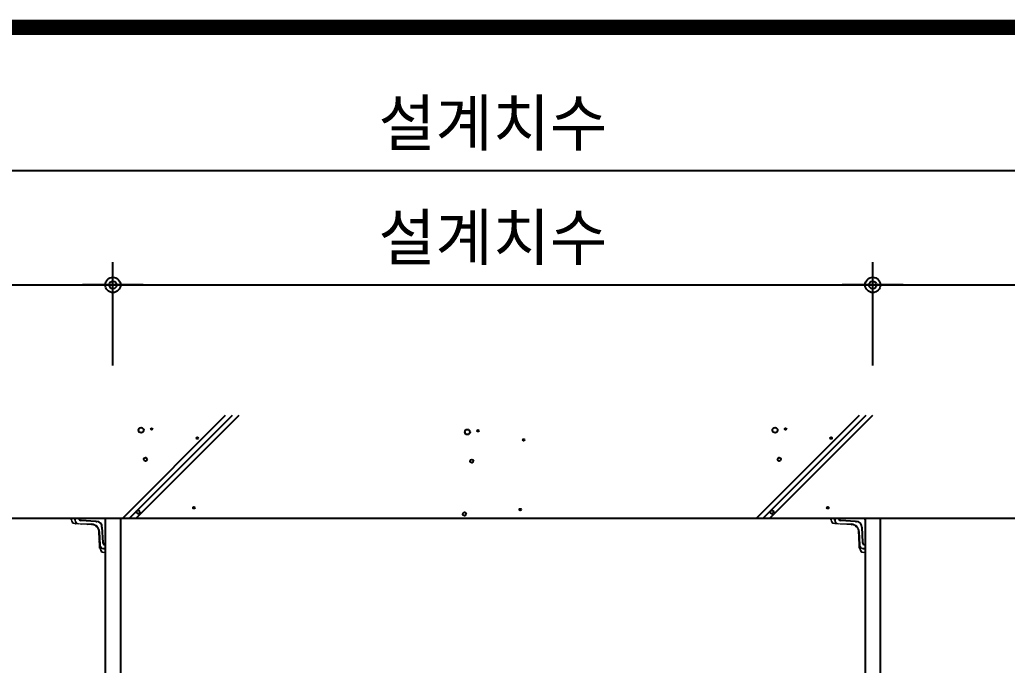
# Model space of a CAD drawing. Extents: x -256 to 8104, y -176 to 5714.
# Drawn here: x 3159 to 3809, y 3604 to 4029 of the extents above; entities that cross this region are included whole.
import ezdxf

# ---------------------------------------------------------------- set-up
doc = ezdxf.new("R2010")
doc.units = 0
doc.header["$LTSCALE"] = 30
doc.layers.get('0').update_dxf_attribs({"linetype": 'CONTINUOUS'})
doc.layers.get('DEFPOINTS').update_dxf_attribs({"linetype": 'CONTINUOUS'})
for name, color, linetype in [('0_toilet', 6, 'CONTINUOUS'), ('DIM', 7, 'CONTINUOUS'), ('경첩', 4, 'CONTINUOUS'), ('해치', 8, 'CONTINUOUS')]:
    doc.layers.add(name, color=color, linetype=linetype)
doc.styles.add('돋움', font='malgun.ttf')
doc.dimstyles.new('10', dxfattribs={"dimscale": 10, "dimtxt": 3, "dimasz": 1, "dimexe": 1.5, "dimexo": 2, "dimgap": 1, "dimtad": 1, "dimdec": 0, "dimlunit": 6, "dimtxsty": '돋움', "dimblk": 'DIMDOT', "dimcen": -1, "dimdle": 1.5, "dimclrt": 3, "dimazin": 3, "dimtfac": 1, "dimtdec": 0, "dimtix": 1, "dimtmove": 2, "dimatfit": 3, "dimldrblk": 'DIMDOT', "dimarcsym": 0})

# ---------------------------------------------------------------- blocks, each defined once
blk = doc.blocks.new('DIMDOT')
at = {"linetype": 'Continuous'}
blk.add_line((-2, 0), (2, 0), dxfattribs=at)
for radius in [0.5, 0.25]:
    blk.add_circle((0, 0), radius, dxfattribs=at)
blk = doc.blocks.new('*D589')
at = {"layer": 'DEFPOINTS', "color": 0}
for p in [(22408.8, -3018.28), (21908.8, -3091.41), (22408.8, -3091.41)]:
    blk.add_point(p, dxfattribs=at)
at = {"layer": 'DIM', "color": 0, "lineweight": -2, "ltscale": 10}
for p, q in [((21908.8, -3071.41), (21908.8, -3003.28)), ((22408.8, -3071.41), (22408.8, -3003.28)), ((21918.8, -3018.28), (22398.8, -3018.28))]:
    blk.add_line(p, q, dxfattribs=at)
at = {"layer": 'DIM', "color": 0, "lineweight": -2, "xscale": 10, "yscale": 10, "zscale": 10, "rotation": 180}
blk.add_blockref('DIMDOT', (21908.8, -3018.28), dxfattribs=at)
at = {"layer": 'DIM', "color": 0, "lineweight": -2, "xscale": 10, "yscale": 10, "zscale": 10}
blk.add_blockref('DIMDOT', (22408.8, -3018.28), dxfattribs=at)
at = {"layer": 'DIM', "color": 3, "insert": (22158.8, -2988.62), "char_height": 30, "attachment_point": 5, "style": '돋움'}
blk.add_mtext('설계치수', dxfattribs=at)
blk = doc.blocks.new('*D590')
at = {"layer": 'DEFPOINTS', "color": 0}
for p in [(22408.8, -2942.95), (20908.8, -3091.41), (22408.8, -3091.41)]:
    blk.add_point(p, dxfattribs=at)
at = {"layer": 'DIM', "color": 0, "lineweight": -2, "ltscale": 10}
for p, q in [((20908.8, -3071.41), (20908.8, -2927.95)), ((22408.8, -3071.41), (22408.8, -2927.95)), ((20918.8, -2942.95), (22398.8, -2942.95))]:
    blk.add_line(p, q, dxfattribs=at)
at = {"layer": 'DIM', "color": 0, "lineweight": -2, "xscale": 10, "yscale": 10, "zscale": 10, "rotation": 180}
blk.add_blockref('DIMDOT', (20908.8, -2942.95), dxfattribs=at)
at = {"layer": 'DIM', "color": 0, "lineweight": -2, "xscale": 10, "yscale": 10, "zscale": 10}
blk.add_blockref('DIMDOT', (22408.8, -2942.95), dxfattribs=at)
at = {"layer": 'DIM', "color": 3, "insert": (21658.8, -2913.29), "char_height": 30, "attachment_point": 5, "style": '돋움'}
blk.add_mtext('설계치수', dxfattribs=at)
blk = doc.blocks.new('*D591')
at = {"layer": 'DEFPOINTS', "color": 0}
for p in [(21908.8, -3018.28), (21408.8, -3091.41), (21908.8, -3091.41)]:
    blk.add_point(p, dxfattribs=at)
at = {"layer": 'DIM', "color": 0, "lineweight": -2, "ltscale": 10}
for p, q in [((21408.8, -3071.41), (21408.8, -3003.28)), ((21908.8, -3071.41), (21908.8, -3003.28)), ((21418.8, -3018.28), (21898.8, -3018.28))]:
    blk.add_line(p, q, dxfattribs=at)
at = {"layer": 'DIM', "color": 0, "lineweight": -2, "xscale": 10, "yscale": 10, "zscale": 10, "rotation": 180}
blk.add_blockref('DIMDOT', (21408.8, -3018.28), dxfattribs=at)
at = {"layer": 'DIM', "color": 0, "lineweight": -2, "xscale": 10, "yscale": 10, "zscale": 10}
blk.add_blockref('DIMDOT', (21908.8, -3018.28), dxfattribs=at)
at = {"layer": 'DIM', "color": 3, "insert": (21658.8, -2988.62), "char_height": 30, "attachment_point": 5, "style": '돋움'}
blk.add_mtext('설계치수', dxfattribs=at)
blk = doc.blocks.new('*D592')
at = {"layer": 'DEFPOINTS', "color": 0}
for p in [(21408.8, -3018.28), (20908.8, -3091.41), (21408.8, -3091.41)]:
    blk.add_point(p, dxfattribs=at)
at = {"layer": 'DIM', "color": 0, "lineweight": -2, "ltscale": 10}
for p, q in [((20908.8, -3071.41), (20908.8, -3003.28)), ((21408.8, -3071.41), (21408.8, -3003.28)), ((20918.8, -3018.28), (21398.8, -3018.28))]:
    blk.add_line(p, q, dxfattribs=at)
at = {"layer": 'DIM', "color": 0, "lineweight": -2, "xscale": 10, "yscale": 10, "zscale": 10, "rotation": 180}
blk.add_blockref('DIMDOT', (20908.8, -3018.28), dxfattribs=at)
at = {"layer": 'DIM', "color": 0, "lineweight": -2, "xscale": 10, "yscale": 10, "zscale": 10}
blk.add_blockref('DIMDOT', (21408.8, -3018.28), dxfattribs=at)
at = {"layer": 'DIM', "color": 3, "insert": (21158.8, -2988.62), "char_height": 30, "attachment_point": 5, "style": '돋움'}
blk.add_mtext('설계치수', dxfattribs=at)
blk = doc.blocks.new('DESIGN-22', base_point=(18188.57, -6872.9))
blk.add_line((20908.8, -3171.85), (22408.8, -3171.85))
at = {"color": 4}
for p, q in [((21397.53, -3173.93), (21387.81, -3173.34)), ((21397.53, -3173.93), (21398.2, -3173.93)), ((21897.48, -3173.93), (21887.76, -3173.34)), ((21897.48, -3173.93), (21898.15, -3173.93)), ((21401.61, -3177.79), (21402.12, -3187.83)), ((21901.56, -3177.79), (21902.07, -3187.83))]:
    blk.add_line(p, q, dxfattribs=at)
at = {"color": 8, "const_width": 10}
blk.add_lwpolyline([(20672.72, -2848.74), (24020.55, -2848.74)], dxfattribs=at)
at = {"color": 4}
for centre, radius, start, end in [((21387.9, -3171.74), 1.61, 184.02269, 266.84997), ((21397.96, -3177.58), 3.66, 356.64811, 86.2207), ((21887.85, -3171.74), 1.61, 184.02269, 266.84997), ((21897.91, -3177.58), 3.66, 356.64811, 86.2207), ((21403.76, -3187.65), 1.65, 186.1664, 269.59836), ((21903.71, -3187.65), 1.65, 186.1664, 269.59836)]:
    blk.add_arc(centre, radius, start, end, dxfattribs=at)
at = {"layer": '0_toilet'}
for p, q in [((21403.8, -3171.85), (21403.8, -3896.85)), ((21413.8, -3171.85), (21413.8, -3896.85)), ((21903.75, -3171.85), (21903.75, -3896.85)), ((21913.85, -3896.86), (21913.85, -3171.86))]:
    blk.add_line(p, q, dxfattribs=at)
at = {"layer": '경첩', "color": 4, "linetype": 'Continuous', "lineweight": 15}
for p, q in [((21381.3, -3172.99), (21381.3, -3171.85)), ((21381.3, -3171.85), (21381.55, -3171.85)), ((21381.55, -3172.99), (21381.3, -3172.99)), ((21381.55, -3171.85), (21381.55, -3172.99)), ((21381.55, -3171.85), (21383.7, -3171.85)), ((21386.04, -3175.45), (21383.54, -3175.34)), ((21383.55, -3175.09), (21385, -3175.15)), ((21383.7, -3171.85), (21383.7, -3173.1)), ((21383.7, -3173.1), (21383.8, -3173.1)), ((21383.8, -3173.11), (21383.8, -3171.85)), ((21383.8, -3171.85), (21384.05, -3171.85)), ((21383.8, -3173.11), (21384.05, -3173.11)), ((21384.03, -3175.53), (21384.19, -3175.37)), ((21384.03, -3175.53), (21384.12, -3175.61)), ((21384.05, -3171.85), (21384.05, -3173.11)), ((21402.3, -3171.85), (21384.05, -3171.85)), ((21387.33, -3175.77), (21384.12, -3175.61)), ((21395.01, -3175.88), (21386.04, -3175.45)), ((21386.05, -3175.2), (21395.02, -3175.63)), ((21387.33, -3175.77), (21387.57, -3175.53)), ((21388.01, -3175.8), (21388.25, -3175.56)), ((21388.35, -3175.81), (21388.58, -3175.57)), ((21389.02, -3175.85), (21389.26, -3175.61)), ((21391.72, -3175.97), (21389.02, -3175.85)), ((21391.72, -3175.97), (21391.96, -3175.73)), ((21392.4, -3176), (21392.64, -3175.77)), ((21392.73, -3176.02), (21392.97, -3175.78)), ((21393.41, -3176.05), (21393.65, -3175.81)), ((21394.76, -3176.12), (21393.41, -3176.05)), ((21394.76, -3176.12), (21395, -3175.88)), ((21395, -3176.13), (21394.76, -3176.12)), ((21396.01, -3176.28), (21396.21, -3176.08)), ((21396.54, -3176.46), (21396.73, -3176.27)), ((21396.78, -3176.57), (21396.97, -3176.38)), ((21397.24, -3176.81), (21397.43, -3176.63)), ((21397.46, -3176.95), (21397.64, -3176.77)), ((21403.8, -3191.6), (21403.8, -3173.35)), ((21881.25, -3172.99), (21881.25, -3171.85)), ((21881.25, -3171.85), (21881.5, -3171.85)), ((21881.5, -3172.99), (21881.25, -3172.99)), ((21881.5, -3171.85), (21881.5, -3172.99)), ((21881.5, -3171.85), (21883.65, -3171.85)), ((21885.99, -3175.45), (21883.49, -3175.34)), ((21883.5, -3175.09), (21884.95, -3175.15)), ((21883.65, -3171.85), (21883.65, -3173.1)), ((21883.65, -3173.1), (21883.75, -3173.1)), ((21883.75, -3173.11), (21883.75, -3171.85)), ((21883.75, -3171.85), (21884, -3171.85)), ((21883.75, -3173.11), (21884, -3173.11)), ((21883.98, -3175.53), (21884.14, -3175.37)), ((21883.98, -3175.53), (21884.07, -3175.61)), ((21884, -3171.85), (21884, -3173.11)), ((21902.25, -3171.85), (21884, -3171.85)), ((21887.28, -3175.77), (21884.07, -3175.61)), ((21894.96, -3175.88), (21885.99, -3175.45)), ((21886, -3175.2), (21894.97, -3175.63)), ((21887.28, -3175.77), (21887.52, -3175.53)), ((21887.96, -3175.8), (21888.2, -3175.56)), ((21888.3, -3175.81), (21888.53, -3175.57)), ((21888.97, -3175.85), (21889.21, -3175.61)), ((21891.67, -3175.97), (21888.97, -3175.85)), ((21891.67, -3175.97), (21891.91, -3175.73)), ((21892.35, -3176), (21892.59, -3175.77)), ((21892.68, -3176.02), (21892.92, -3175.78)), ((21893.36, -3176.05), (21893.6, -3175.81)), ((21894.71, -3176.12), (21893.36, -3176.05)), ((21894.71, -3176.12), (21894.95, -3175.88)), ((21894.95, -3176.13), (21894.71, -3176.12)), ((21895.96, -3176.28), (21896.16, -3176.08)), ((21896.49, -3176.46), (21896.68, -3176.27)), ((21896.73, -3176.57), (21896.92, -3176.38)), ((21897.19, -3176.81), (21897.38, -3176.63)), ((21897.41, -3176.95), (21897.59, -3176.77)), ((21903.75, -3191.6), (21903.75, -3173.35)), ((21398.55, -3177.98), (21398.73, -3177.81)), ((21398.7, -3178.19), (21398.88, -3178.01)), ((21398.96, -3178.63), (21399.15, -3178.44)), ((21399.08, -3178.86), (21399.27, -3178.68)), ((21399.25, -3179.27), (21399.44, -3179.07)), ((21399.6, -3179.58), (21399.4, -3179.79)), ((21399.4, -3179.79), (21399.61, -3179.58)), ((21399.47, -3180.16), (21399.69, -3179.94)), ((21399.5, -3180.38), (21399.73, -3180.16)), ((21399.55, -3181.3), (21399.52, -3180.65)), ((21399.55, -3181.3), (21399.79, -3181.06)), ((21399.56, -3181.4), (21399.55, -3181.3)), ((21399.56, -3181.4), (21399.8, -3181.16)), ((21399.57, -3181.73), (21399.56, -3181.4)), ((21399.57, -3181.73), (21399.81, -3181.49)), ((21399.58, -3181.83), (21399.57, -3181.73)), ((21399.58, -3181.83), (21399.82, -3181.59)), ((21399.62, -3182.75), (21399.58, -3181.83)), ((21399.62, -3182.75), (21399.86, -3182.51)), ((21399.63, -3182.99), (21399.87, -3182.75)), ((21399.65, -3183.41), (21399.63, -3182.99)), ((21399.65, -3183.41), (21399.89, -3183.17)), ((21399.65, -3183.42), (21399.89, -3183.18)), ((21399.79, -3186.29), (21399.65, -3183.42)), ((21400.19, -3189.61), (21399.77, -3180.64)), ((21400.02, -3180.62), (21400.44, -3189.6)), ((21898.5, -3177.98), (21898.68, -3177.81)), ((21898.65, -3178.19), (21898.83, -3178.01)), ((21898.91, -3178.63), (21899.1, -3178.44)), ((21899.03, -3178.86), (21899.22, -3178.68)), ((21899.2, -3179.27), (21899.39, -3179.07)), ((21899.55, -3179.58), (21899.35, -3179.79)), ((21899.35, -3179.79), (21899.56, -3179.58)), ((21899.42, -3180.16), (21899.64, -3179.94)), ((21899.45, -3180.38), (21899.68, -3180.16)), ((21899.5, -3181.3), (21899.47, -3180.65)), ((21899.5, -3181.3), (21899.74, -3181.06)), ((21899.51, -3181.4), (21899.5, -3181.3)), ((21899.51, -3181.4), (21899.75, -3181.16)), ((21899.52, -3181.73), (21899.51, -3181.4)), ((21899.52, -3181.73), (21899.76, -3181.49)), ((21899.53, -3181.83), (21899.52, -3181.73)), ((21899.53, -3181.83), (21899.77, -3181.59)), ((21899.57, -3182.75), (21899.53, -3181.83)), ((21899.57, -3182.75), (21899.81, -3182.51)), ((21899.58, -3182.99), (21899.82, -3182.75)), ((21899.6, -3183.41), (21899.58, -3182.99)), ((21899.6, -3183.41), (21899.84, -3183.17)), ((21899.6, -3183.42), (21899.84, -3183.18)), ((21899.74, -3186.29), (21899.6, -3183.42)), ((21900.14, -3189.61), (21899.72, -3180.64)), ((21899.97, -3180.62), (21900.39, -3189.6)), ((21399.79, -3186.29), (21400.03, -3186.05)), ((21399.8, -3186.63), (21400.04, -3186.39)), ((21399.84, -3187.3), (21399.8, -3186.63)), ((21399.84, -3187.3), (21400.07, -3187.06)), ((21399.85, -3187.64), (21400.09, -3187.4)), ((21399.88, -3188.32), (21400.12, -3188.08)), ((21400.01, -3191.02), (21399.88, -3188.32)), ((21400.31, -3192.11), (21400.19, -3189.61)), ((21400.49, -3190.65), (21400.56, -3192.1)), ((21899.74, -3186.29), (21899.98, -3186.05)), ((21899.75, -3186.63), (21899.99, -3186.39)), ((21899.79, -3187.3), (21899.75, -3186.63)), ((21899.79, -3187.3), (21900.02, -3187.06)), ((21899.8, -3187.64), (21900.04, -3187.4)), ((21899.83, -3188.32), (21900.07, -3188.08)), ((21899.96, -3191.02), (21899.83, -3188.32)), ((21900.26, -3192.11), (21900.14, -3189.61)), ((21900.44, -3190.65), (21900.51, -3192.1)), ((21400.01, -3191.02), (21400.25, -3190.78)), ((21400.12, -3191.61), (21400.28, -3191.45)), ((21402.54, -3191.6), (21403.8, -3191.6)), ((21402.54, -3191.85), (21402.54, -3191.6)), ((21403.8, -3191.85), (21402.54, -3191.85)), ((21402.55, -3191.85), (21402.55, -3191.95)), ((21402.55, -3191.95), (21403.8, -3191.95)), ((21402.66, -3194.1), (21403.8, -3194.1)), ((21402.66, -3194.1), (21402.66, -3194.35)), ((21403.8, -3194.35), (21402.66, -3194.35)), ((21403.8, -3191.6), (21403.8, -3191.85)), ((21403.8, -3191.95), (21403.8, -3194.1)), ((21403.8, -3194.1), (21403.8, -3194.35)), ((21899.96, -3191.02), (21900.2, -3190.78)), ((21900.07, -3191.61), (21900.23, -3191.45)), ((21902.49, -3191.6), (21903.75, -3191.6)), ((21902.49, -3191.85), (21902.49, -3191.6)), ((21903.75, -3191.85), (21902.49, -3191.85)), ((21902.5, -3191.85), (21902.5, -3191.95)), ((21902.5, -3191.95), (21903.75, -3191.95)), ((21902.61, -3194.1), (21903.75, -3194.1)), ((21902.61, -3194.1), (21902.61, -3194.35)), ((21903.75, -3194.35), (21902.61, -3194.35)), ((21903.75, -3191.6), (21903.75, -3191.85)), ((21903.75, -3191.95), (21903.75, -3194.1)), ((21903.75, -3194.1), (21903.75, -3194.35))]:
    blk.add_line(p, q, dxfattribs=at)
at = {"layer": '경첩', "color": 4, "linetype": 'Continuous', "lineweight": 15, "flags": 128}
for points in [[(21383.55, -3175.09), (21383.55, -3175.14), (21383.55, -3175.18), (21383.54, -3175.23), (21383.54, -3175.26), (21383.54, -3175.29), (21383.54, -3175.32), (21383.54, -3175.33), (21383.54, -3175.34)], [(21386.04, -3175.45), (21386.04, -3175.45), (21386.04, -3175.44), (21386.04, -3175.41), (21386.04, -3175.38), (21386.04, -3175.34), (21386.05, -3175.3), (21386.05, -3175.25), (21386.05, -3175.2)], [(21388.01, -3175.8), (21387.99, -3175.8), (21387.96, -3175.79), (21387.89, -3175.79), (21387.81, -3175.79), (21387.71, -3175.78), (21387.59, -3175.78), (21387.46, -3175.77), (21387.33, -3175.77)], [(21389.02, -3175.85), (21388.9, -3175.84), (21388.79, -3175.83), (21388.68, -3175.83), (21388.59, -3175.82), (21388.5, -3175.82), (21388.44, -3175.82), (21388.39, -3175.82), (21388.36, -3175.81), (21388.35, -3175.81)], [(21392.4, -3176), (21392.38, -3176), (21392.35, -3176), (21392.28, -3176), (21392.2, -3175.99), (21392.1, -3175.99), (21391.98, -3175.98), (21391.85, -3175.98), (21391.72, -3175.97)], [(21393.41, -3176.05), (21393.28, -3176.05), (21393.15, -3176.04), (21393.03, -3176.03), (21392.93, -3176.03), (21392.85, -3176.03), (21392.79, -3176.02), (21392.75, -3176.02), (21392.73, -3176.02)], [(21395.01, -3175.88), (21395.01, -3175.87), (21395.01, -3175.86), (21395.01, -3175.84), (21395.02, -3175.8), (21395.02, -3175.77), (21395.02, -3175.72), (21395.02, -3175.68), (21395.02, -3175.63)], [(21883.5, -3175.09), (21883.5, -3175.14), (21883.5, -3175.18), (21883.49, -3175.23), (21883.49, -3175.26), (21883.49, -3175.29), (21883.49, -3175.32), (21883.49, -3175.33), (21883.49, -3175.34)], [(21885.99, -3175.45), (21885.99, -3175.45), (21885.99, -3175.44), (21885.99, -3175.41), (21885.99, -3175.38), (21885.99, -3175.34), (21886, -3175.3), (21886, -3175.25), (21886, -3175.2)], [(21887.96, -3175.8), (21887.94, -3175.8), (21887.91, -3175.79), (21887.84, -3175.79), (21887.76, -3175.79), (21887.66, -3175.78), (21887.54, -3175.78), (21887.41, -3175.77), (21887.28, -3175.77)], [(21888.97, -3175.85), (21888.85, -3175.84), (21888.74, -3175.83), (21888.63, -3175.83), (21888.54, -3175.82), (21888.45, -3175.82), (21888.39, -3175.82), (21888.34, -3175.82), (21888.31, -3175.81), (21888.3, -3175.81)], [(21892.35, -3176), (21892.33, -3176), (21892.3, -3176), (21892.23, -3176), (21892.15, -3175.99), (21892.05, -3175.99), (21891.93, -3175.98), (21891.8, -3175.98), (21891.67, -3175.97)], [(21893.36, -3176.05), (21893.23, -3176.05), (21893.1, -3176.04), (21892.98, -3176.03), (21892.88, -3176.03), (21892.8, -3176.03), (21892.74, -3176.02), (21892.7, -3176.02), (21892.68, -3176.02)], [(21894.96, -3175.88), (21894.96, -3175.87), (21894.96, -3175.86), (21894.96, -3175.84), (21894.97, -3175.8), (21894.97, -3175.77), (21894.97, -3175.72), (21894.97, -3175.68), (21894.97, -3175.63)], [(21399.4, -3179.79), (21399.4, -3179.79), (21399.4, -3179.79)], [(21399.5, -3180.38), (21399.48, -3180.22), (21399.47, -3180.16)], [(21399.63, -3182.99), (21399.63, -3182.92), (21399.63, -3182.84), (21399.62, -3182.75)], [(21399.65, -3183.42), (21399.65, -3183.42), (21399.65, -3183.41)], [(21399.77, -3180.64), (21399.78, -3180.64), (21399.79, -3180.64), (21399.81, -3180.63), (21399.84, -3180.63), (21399.88, -3180.63), (21399.93, -3180.63), (21399.97, -3180.63), (21400.02, -3180.62)], [(21899.35, -3179.79), (21899.35, -3179.79), (21899.35, -3179.79)], [(21899.45, -3180.38), (21899.43, -3180.22), (21899.42, -3180.16)], [(21899.58, -3182.99), (21899.58, -3182.92), (21899.58, -3182.84), (21899.57, -3182.75)], [(21899.6, -3183.42), (21899.6, -3183.42), (21899.6, -3183.41)], [(21899.72, -3180.64), (21899.73, -3180.64), (21899.74, -3180.64), (21899.76, -3180.63), (21899.79, -3180.63), (21899.83, -3180.63), (21899.88, -3180.63), (21899.92, -3180.63), (21899.97, -3180.62)], [(21399.88, -3188.32), (21399.88, -3188.18), (21399.87, -3188.06), (21399.87, -3187.94), (21399.86, -3187.84), (21399.86, -3187.76), (21399.85, -3187.69), (21399.85, -3187.65), (21399.85, -3187.64)], [(21400.19, -3189.61), (21400.2, -3189.61), (21400.21, -3189.61), (21400.24, -3189.61), (21400.27, -3189.61), (21400.31, -3189.6), (21400.35, -3189.6), (21400.4, -3189.6), (21400.44, -3189.6)], [(21899.83, -3188.32), (21899.83, -3188.18), (21899.82, -3188.06), (21899.82, -3187.94), (21899.81, -3187.84), (21899.81, -3187.76), (21899.8, -3187.69), (21899.8, -3187.65), (21899.8, -3187.64)], [(21900.14, -3189.61), (21900.15, -3189.61), (21900.16, -3189.61), (21900.19, -3189.61), (21900.22, -3189.61), (21900.26, -3189.6), (21900.3, -3189.6), (21900.35, -3189.6), (21900.39, -3189.6)], [(21400.03, -3191.53), (21400.03, -3191.42), (21400.02, -3191.3), (21400.02, -3191.16), (21400.01, -3191.02)], [(21400.03, -3191.53), (21400.05, -3191.55), (21400.07, -3191.57), (21400.09, -3191.58), (21400.1, -3191.59), (21400.11, -3191.6), (21400.12, -3191.61), (21400.12, -3191.61), (21400.12, -3191.61)], [(21400.56, -3192.1), (21400.51, -3192.1), (21400.47, -3192.1), (21400.42, -3192.1), (21400.39, -3192.11), (21400.35, -3192.11), (21400.33, -3192.11), (21400.32, -3192.11), (21400.31, -3192.11)], [(21899.98, -3191.53), (21899.98, -3191.42), (21899.97, -3191.3), (21899.97, -3191.16), (21899.96, -3191.02)], [(21899.98, -3191.53), (21900, -3191.55), (21900.02, -3191.57), (21900.04, -3191.58), (21900.05, -3191.59), (21900.06, -3191.6), (21900.07, -3191.61), (21900.07, -3191.61), (21900.07, -3191.61)], [(21900.51, -3192.1), (21900.46, -3192.1), (21900.42, -3192.1), (21900.37, -3192.1), (21900.34, -3192.11), (21900.3, -3192.11), (21900.28, -3192.11), (21900.27, -3192.11), (21900.26, -3192.11)]]:
    blk.add_lwpolyline(points, dxfattribs=at)
at = {"layer": '경첩', "color": 4, "linetype": 'Continuous', "lineweight": 15}
for centre, radius, start, end in [((21383.65, -3172.99), 2.35, 180, 267.30166), ((21383.65, -3172.99), 2.1, 180, 267.30166), ((21386.15, -3173.11), 2.35, 180, 267.30166), ((21386.15, -3173.11), 2.1, 180, 267.30166), ((21394.78, -3180.87), 4.75, 75, 87.30166), ((21394.78, -3180.87), 5, 2.69834, 87.30166), ((21394.78, -3180.87), 5.25, 2.69834, 87.30166), ((21394.78, -3180.87), 4.75, 68.24939, 75.00018), ((21394.78, -3180.87), 4.75, 58.70023, 65.00519), ((21394.78, -3180.87), 4.75, 55.61419, 58.70089), ((21394.78, -3180.87), 4.75, 37.43916, 55.61511), ((21402.3, -3173.35), 1.5, 0, 90), ((21883.6, -3172.99), 2.35, 180, 267.30166), ((21883.6, -3172.99), 2.1, 180, 267.30166), ((21886.1, -3173.11), 2.35, 180, 267.30166), ((21886.1, -3173.11), 2.1, 180, 267.30166), ((21894.73, -3180.87), 4.75, 75, 87.30166), ((21894.73, -3180.87), 5, 2.69834, 87.30166), ((21894.73, -3180.87), 5.25, 2.69834, 87.30166), ((21894.73, -3180.87), 4.75, 68.24939, 75.00018), ((21894.73, -3180.87), 4.75, 58.70023, 65.00519), ((21894.73, -3180.87), 4.75, 55.61419, 58.70089), ((21894.73, -3180.87), 4.75, 37.43916, 55.61511), ((21902.25, -3173.35), 1.5, 0, 90), ((21394.78, -3180.87), 4.75, 34.38551, 37.43877), ((21394.78, -3180.87), 4.75, 28.17355, 34.38489), ((21394.78, -3180.87), 4.75, 19.76602, 24.99481), ((21394.78, -3180.87), 4.75, 13.24314, 19.76602), ((21394.78, -3180.87), 4.75, 8.6056, 13.16233), ((21394.78, -3180.87), 4.75, 2.69834, 5.90882), ((21894.73, -3180.87), 4.75, 34.38551, 37.43877), ((21894.73, -3180.87), 4.75, 28.17355, 34.38489), ((21894.73, -3180.87), 4.75, 19.76602, 24.99481), ((21894.73, -3180.87), 4.75, 13.24314, 19.76602), ((21894.73, -3180.87), 4.75, 8.6056, 13.16233), ((21894.73, -3180.87), 4.75, 2.69834, 5.90882), ((21402.54, -3189.5), 2.35, 182.69834, 270), ((21402.54, -3189.5), 2.1, 182.69834, 270), ((21902.49, -3189.5), 2.35, 182.69834, 270), ((21902.49, -3189.5), 2.1, 182.69834, 270), ((21402.66, -3192), 2.35, 182.69834, 270), ((21402.66, -3192), 2.1, 182.69834, 270), ((21902.61, -3192), 2.35, 182.69834, 270), ((21902.61, -3192), 2.1, 182.69834, 270)]:
    blk.add_arc(centre, radius, start, end, dxfattribs=at)
at = {"layer": '해치'}
for p, q in [((21415.26, -3171.85), (21482.99, -3104.11)), ((21424.08, -3171.85), (21491.82, -3104.11)), ((21832.38, -3171.85), (21900.12, -3104.11)), ((21841.2, -3171.85), (21908.94, -3104.11))]:
    blk.add_line(p, q, dxfattribs=at)
at = {"layer": '해치', "color": 2}
for p, q in [((21419.67, -3171.85), (21487.41, -3104.11)), ((21836.79, -3171.85), (21904.53, -3104.11))]:
    blk.add_line(p, q, dxfattribs=at)
at = {"layer": '해치'}
for centre, radius in [((21427.37, -3113.9), 1.68), ((21434.32, -3113.11), 0.56), ((21844.5, -3113.9), 1.68), ((21851.44, -3113.11), 0.56), ((21464.32, -3119.08), 0.56), ((21642.11, -3115.08), 1.68), ((21649.06, -3114.29), 0.56), ((21881.44, -3119.08), 0.56), ((21679.06, -3120.26), 0.56), ((21430.17, -3133.06), 1.12), ((21847.29, -3133.06), 1.12), ((21644.91, -3134.24), 1.12), ((21462.08, -3164.95), 0.559), ((21879.2, -3164.95), 0.559), ((21425.36, -3167.73), 1.12), ((21640.1, -3169.06), 1.12), ((21676.82, -3166.13), 0.559), ((21842.49, -3167.73), 1.12)]:
    blk.add_circle(centre, radius, dxfattribs=at)
at = {"layer": 'DIM', "ltscale": 10}
for base, p1, p2, picture, middle in [((22408.8, -2942.95), (20908.8, -3091.41), (22408.8, -3091.41), '*D590', (21658.8, -2913.29)), ((21408.8, -3018.28), (20908.8, -3091.41), (21408.8, -3091.41), '*D592', (21158.8, -2988.62)), ((21908.8, -3018.28), (21408.8, -3091.41), (21908.8, -3091.41), '*D591', (21658.8, -2988.62)), ((22408.8, -3018.28), (21908.8, -3091.41), (22408.8, -3091.41), '*D589', (22158.8, -2988.62))]:
    dim = blk.add_linear_dim(base=base, p1=p1, p2=p2, text='설계치수', dimstyle='10', override={"dimtxsty": '돋움'}, dxfattribs=at)
    dim.commit()
    dim.dimension.update_dxf_attribs({"geometry": picture, "text_midpoint": middle})

msp = doc.modelspace()

# ---------------------------------------------------------------- block references
msp.add_blockref('DESIGN-22', (0, 0))

doc.saveas('drawing.dxf')
